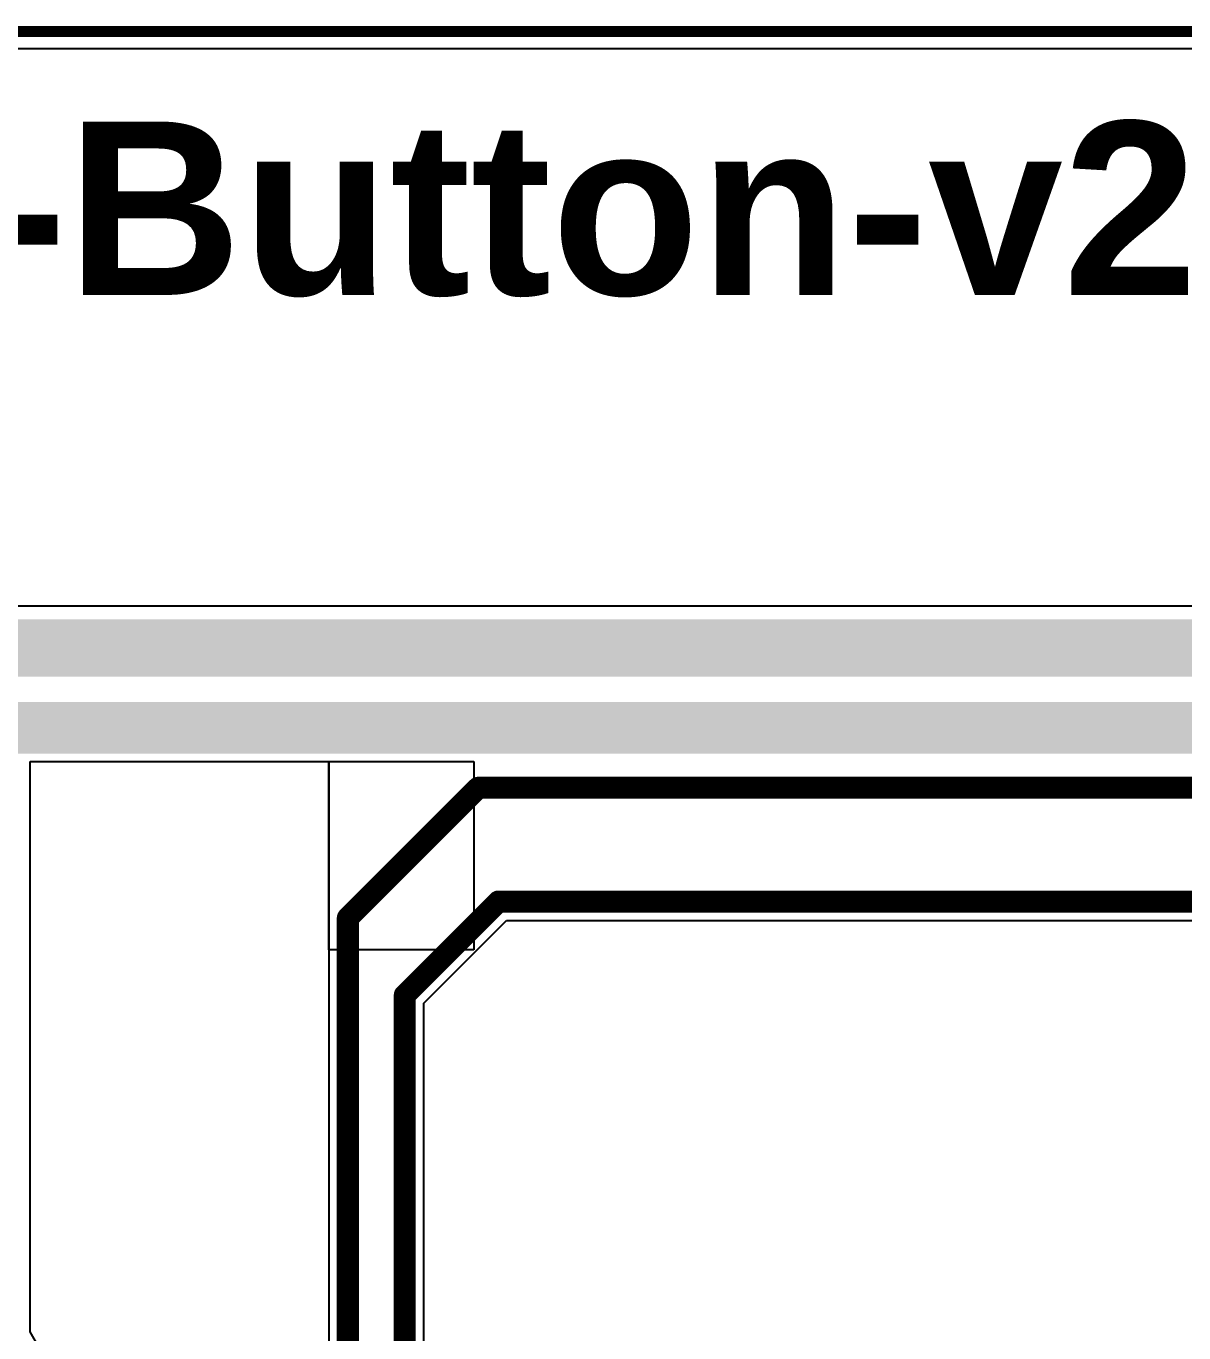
# Model space of a CAD drawing. Header units: inches. Extents: x -5 to 433, y -20 to 71.
# Drawn here: x 29.27 to 55.97, y 40.49 to 70.63 of the extents above; entities that cross this region are included whole.
import ezdxf

# ---------------------------------------------------------------- set-up
doc = ezdxf.new("R2010")
doc.units = ezdxf.units.IN
for name, color, linetype in [('Board Outline', 216, 'Continuous'), ('Top Layer', 1, 'Continuous'), ('Top Overlay', 2, 'Continuous')]:
    doc.layers.add(name, color=color, linetype=linetype)
doc.styles.add('Arial_Bold', font='', dxfattribs={"height": 0.2})
doc.styles.get('Arial_Bold').set_extended_font_data('Arial', bold=True)

msp = doc.modelspace()

# ---------------------------------------------------------------- hatches: boundary and pattern name
at = {"layer": 'Top Layer'}
for points in [[(10.338, 55.626), (76.581, 55.626), (76.581, 56.947), (10.338, 56.947)], [(24.106, 55.042), (24.106, 53.848), (64.541, 53.848), (64.541, 55.042)]]:
    msp.add_hatch(color=1, dxfattribs=at).paths.add_polyline_path(points)

# ---------------------------------------------------------------- linework, layer by layer
at = {"layer": 'Board Outline'}
msp.add_lwpolyline([(20, 70.5, 0.254, 0.254, 0), (60, 70.5, 0.254, 0.254, 0)], format="xyseb", dxfattribs=at)
at = {"layer": 'Top Layer'}
for p, q in [((20.039, 70.112), (59.961, 70.112)), ((76.575, 57.252), (10.058, 57.252)), ((29.365, 40.514), (29.365, 53.667)), ((29.365, 53.667), (36.251, 53.667)), ((36.251, 49.327), (36.251, 53.667)), ((36.251, 53.667), (39.599, 53.667)), ((36.251, 53.667), (36.251, 50.057)), ((39.599, 53.667), (39.599, 49.327)), ((36.251, 50.057), (36.251, 49.327)), ((38.445, 48.096), (40.347, 49.998)), ((40.347, 49.998), (63.537, 49.998)), ((39.599, 49.327), (36.251, 49.327)), ((36.251, 49.327), (36.251, 37.07)), ((38.445, 35.857), (38.445, 48.096)), ((33.167, 33.929), (29.365, 40.514))]:
    msp.add_line(p, q, dxfattribs=at)
for points in [[(36.691, 50.057, 0.508, 0.508, 0), (39.695, 53.061, 0.508, 0.508, 0)], [(39.695, 53.061, 0.508, 0.508, 0), (64.084, 53.061, 0.508, 0.508, 0)], [(38.005, 48.279, 0.508, 0.508, 0), (40.164, 50.438, 0.508, 0.508, 0)], [(40.164, 50.438, 0.508, 0.508, 0), (64.096, 50.438, 0.508, 0.508, 0)], [(36.691, 36.657, 0.508, 0.508, 0), (36.691, 50.057, 0.508, 0.508, 0)], [(38.005, 35.857, 0.508, 0.508, 0), (38.005, 48.279, 0.508, 0.508, 0)]]:
    msp.add_lwpolyline(points, format="xyseb", dxfattribs=at)
for points in [[(39.568, 53.061, 0.254, 0.254, 1), (39.822, 53.061, 0.254, 0.254, 1)], [(39.568, 53.061, 0.254, 0.254, 1), (39.822, 53.061, 0.254, 0.254, 1)], [(40.037, 50.438, 0.254, 0.254, 1), (40.291, 50.438, 0.254, 0.254, 1)], [(40.037, 50.438, 0.254, 0.254, 1), (40.291, 50.438, 0.254, 0.254, 1)], [(36.564, 50.057, 0.254, 0.254, 1), (36.818, 50.057, 0.254, 0.254, 1)], [(36.564, 50.057, 0.254, 0.254, 1), (36.818, 50.057, 0.254, 0.254, 1)], [(37.878, 48.279, 0.254, 0.254, 1), (38.132, 48.279, 0.254, 0.254, 1)], [(37.878, 48.279, 0.254, 0.254, 1), (38.132, 48.279, 0.254, 0.254, 1)]]:
    msp.add_lwpolyline(points, format="xyseb", close=True, dxfattribs=at)

# ---------------------------------------------------------------- texts
at = {"layer": 'Top Overlay', "style": 'Arial_Bold'}
msp.add_text('IoT-Button-v2.1', height=4, dxfattribs=at).set_placement((19.976, 64.427))

doc.saveas('drawing.dxf')
